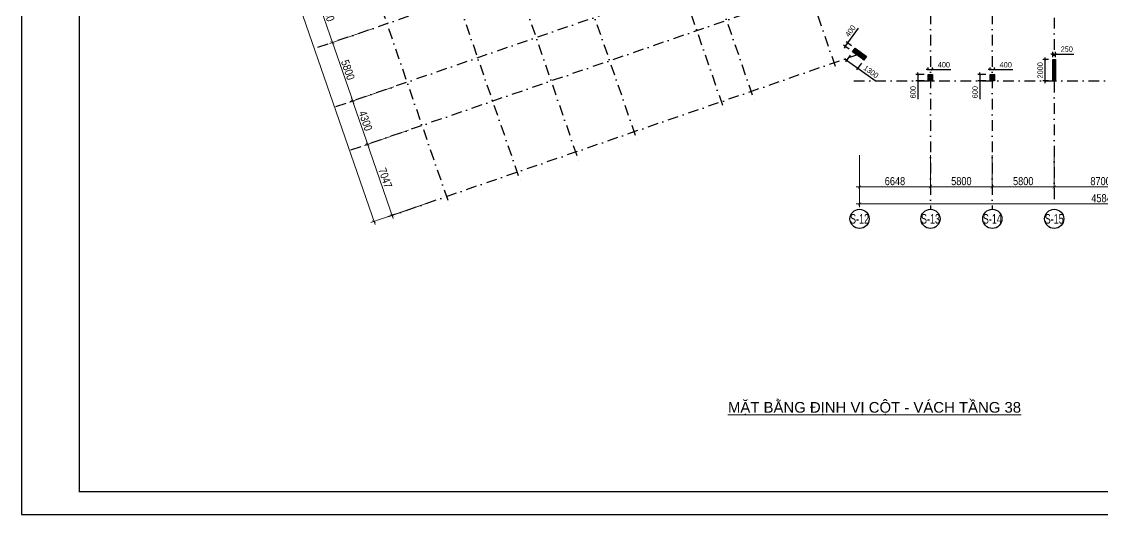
# Model space of a CAD drawing. Header units: millimetres. Extents: x 13965 to 1327256, y -72704 to 46237.
# Drawn here: x 789237 to 890544, y -72704 to -26497 of the extents above; entities that cross this region are included whole.
import ezdxf
from ezdxf.enums import TextEntityAlignment as Align

# ---------------------------------------------------------------- set-up
doc = ezdxf.new("R2010")
doc.units = ezdxf.units.MM
doc.header["$MEASUREMENT"] = 0
doc.linetypes.add('DASHDOT', pattern=[1, 0.5, -0.25, 0, -0.25])
doc.linetypes.add('DASHED', pattern=[4.5, 3, -1.5])
for name, color, linetype in [('AUDIT_I_220807103235-17', 50, 'Continuous'), ('ccu11-Dim', 8, 'Continuous'), ('ccu11-Khuat', 9, 'DASHED'), ('KC2-DIM', 251, 'Continuous'), ('KT-Dim', 8, 'Continuous'), ('KT-Luoi truc South Tower', 8, 'DASHDOT'), ('ST_MBDV Cot vach 220805$0$AUDIT_I_220805193045-5', 6, 'Continuous'), ('Xref_ST_MBDV Cot vach 30.7.2022|Xref_ST_MBDV Cot vach 30.7.2022|Xref_ST_MBDV Cot vach 30.7.2022|Xref_ST_MBDV Cot vach 30.7.2022|A-GRID-SYM', 50, 'Continuous')]:
    doc.layers.add(name, color=color, linetype=linetype)
for name, color, linetype, lineweight in [('KT-Kich thuoc', 159, 'Continuous', 18), ('KT-Net thay', 7, 'Continuous', 15), ('Xref_ST_MBDV Cot vach 30.7.2022|Xref_ST_MBDV Cot vach 30.7.2022|Xref_ST_MBDV Cot vach 30.7.2022|Xref_ST_MBDV Cot vach 30.7.2022|ccu12-Tencaukien', 9, 'Continuous', 15)]:
    doc.layers.add(name, color=color, linetype=linetype, lineweight=lineweight)
doc.styles.add('Arial', font='arial.ttf', dxfattribs={"width": 0.7})
doc.styles.add('Arial Narrow', font='ARIALN.TTF')
doc.styles.add('HBA-Text', font='GOTHIC.TTF')
doc.dimstyles.new('ccu12-200', dxfattribs={"dimscale": 200, "dimtxt": 2.5, "dimasz": 1, "dimexe": 1, "dimexo": 2, "dimgap": 1, "dimtad": 1, "dimdec": 0, "dimdsep": 46, "dimtxsty": 'Arial Narrow', "dimblk": 'ARCHTICK', "dimcen": -1, "dimdle": 1, "dimclrd": 256, "dimclre": 256, "dimclrt": 3, "dimadec": 0, "dimazin": 2, "dimtfac": 0.1, "dimtdec": 0, "dimtmove": 0, "dimatfit": 1, "dimldrblk": 'ARCHTICK', "dimfxl": 1, "dimtvp": 0.833333, "dimtolj": 1, "dimtzin": 12, "dimarcsym": 0})
doc.dimstyles.new('CCU_1-300', dxfattribs={"dimscale": 300, "dimtxt": 2.5, "dimasz": 1, "dimexe": 1, "dimexo": 2, "dimgap": 0.5, "dimtad": 1, "dimdec": 0, "dimdsep": 46, "dimtxsty": 'Arial Narrow', "dimblk": 'ARCHTICK', "dimcen": -1, "dimdle": 1, "dimclrd": 256, "dimclre": 256, "dimclrt": 3, "dimadec": 0, "dimazin": 2, "dimtfac": 0.1, "dimtdec": 0, "dimtix": 1, "dimtmove": 2, "dimatfit": 1, "dimfxl": 1, "dimtvp": 0.833333, "dimtolj": 1, "dimtzin": 12, "dimarcsym": 0})

# ---------------------------------------------------------------- blocks, each defined once
blk = doc.blocks.new('_ArchTick')
at = {"color": 0, "const_width": 0.15}
blk.add_lwpolyline([(-0.5, -0.5), (0.5, 0.5)], dxfattribs=at)
blk = doc.blocks.new('*D1047')
at = {"layer": 'Defpoints', "color": 0, "transparency": 16777216}
for p in [(-52171, 1204), (-6323, 1204), (-6323, -3959)]:
    blk.add_point(p, dxfattribs=at)
at = {"layer": 'KT-Kich thuoc', "lineweight": -2, "transparency": 16777216}
for p, q in [((-52171, 604), (-52171, -4259)), ((-6323, 604), (-6323, -4259)), ((-52471, -3959), (-6023, -3959))]:
    blk.add_line(p, q, dxfattribs=at)
at = {"layer": 'KT-Kich thuoc', "lineweight": -2, "transparency": 16777216, "xscale": 300, "yscale": 300, "zscale": 300, "rotation": 180}
blk.add_blockref('_ArchTick', (-52171, -3959), dxfattribs=at)
at = {"layer": 'KT-Kich thuoc', "lineweight": -2, "transparency": 16777216, "xscale": 300, "yscale": 300, "zscale": 300}
blk.add_blockref('_ArchTick', (-6323, -3959), dxfattribs=at)
at = {"layer": 'KT-Kich thuoc', "color": 3, "transparency": 16777216, "insert": (-29247, -3426), "char_height": 750, "attachment_point": 5, "style": 'Arial Narrow'}
blk.add_mtext('\\A1;45848', dxfattribs=at)
blk = doc.blocks.new('*D1049')
at = {"layer": 'Defpoints', "color": 0, "transparency": 16777216}
for p in [(-52171, 1204), (-45523, 1204, 0), (-45523, -2359)]:
    blk.add_point(p, dxfattribs=at)
at = {"layer": 'KT-Kich thuoc', "lineweight": -2, "transparency": 16777216}
for p, q in [((-52171, 604), (-52171, -2659)), ((-45523, 604), (-45523, -2659)), ((-52471, -2359), (-45223, -2359))]:
    blk.add_line(p, q, dxfattribs=at)
at = {"layer": 'KT-Kich thuoc', "lineweight": -2, "transparency": 16777216, "xscale": 300, "yscale": 300, "zscale": 300, "rotation": 180}
blk.add_blockref('_ArchTick', (-52171, -2359), dxfattribs=at)
at = {"layer": 'KT-Kich thuoc', "lineweight": -2, "transparency": 16777216, "xscale": 300, "yscale": 300, "zscale": 300}
blk.add_blockref('_ArchTick', (-45523, -2359), dxfattribs=at)
at = {"layer": 'KT-Kich thuoc', "color": 3, "transparency": 16777216, "insert": (-48847, -1826), "char_height": 750, "attachment_point": 5, "style": 'Arial Narrow'}
blk.add_mtext('\\A1;6648', dxfattribs=at)
blk = doc.blocks.new('*D1050')
at = {"layer": 'Defpoints', "color": 0, "transparency": 16777216}
for p in [(-110864, 40661, 0), (-91942, -3636), (-97678, -5616)]:
    blk.add_point(p, dxfattribs=at)
at = {"layer": 'KT-Kich thuoc', "lineweight": -2, "transparency": 16777216}
for p, q in [((-111431, 40465), (-113642, 39702)), ((-113456, 40083), (-97581, -5900)), ((-92509, -3831), (-97962, -5714))]:
    blk.add_line(p, q, dxfattribs=at)
at = {"layer": 'KT-Kich thuoc', "lineweight": -2, "transparency": 16777216, "xscale": 300, "yscale": 300, "zscale": 300}
for p, rotation in [((-113358, 39800), 109.0471379637702), ((-97678, -5616), 289.0471379637702)]:
    blk.add_blockref('_ArchTick', p, dxfattribs=dict(at, rotation=rotation))
at = {"layer": 'KT-Kich thuoc', "color": 3, "transparency": 16777216, "insert": (-105015, 17266), "char_height": 750, "attachment_point": 5, "rotation": 289.04714, "style": 'Arial Narrow'}
blk.add_mtext('\\A1;48047', dxfattribs=at)
blk = doc.blocks.new('*D1052')
at = {"layer": 'Defpoints', "color": 0, "transparency": 16777216}
for p in [(-99052, 18185, 0), (-97162, 12702, 0), (-101573, 11179)]:
    blk.add_point(p, dxfattribs=at)
at = {"layer": 'KT-Kich thuoc', "lineweight": -2, "transparency": 16777216}
for p, q in [((-99620, 17989), (-103749, 16564)), ((-103563, 16945), (-101475, 10896)), ((-97729, 12506), (-101856, 11081))]:
    blk.add_line(p, q, dxfattribs=at)
at = {"layer": 'KT-Kich thuoc', "lineweight": -2, "transparency": 16777216, "xscale": 300, "yscale": 300, "zscale": 300}
for p, rotation in [((-103466, 16662), 109.0471379637702), ((-101573, 11179), 289.0471379637702)]:
    blk.add_blockref('_ArchTick', p, dxfattribs=dict(at, rotation=rotation))
at = {"layer": 'KT-Kich thuoc', "color": 3, "transparency": 16777216, "insert": (-102015, 14094), "char_height": 750, "attachment_point": 5, "rotation": 289.04714, "style": 'Arial Narrow'}
blk.add_mtext('\\A1;5800', dxfattribs=at)
blk = doc.blocks.new('*D1053')
at = {"layer": 'Defpoints', "color": 0, "transparency": 16777216}
for p in [(-97162, 12702, 0), (-95267, 7220, 0), (-99682, 5696)]:
    blk.add_point(p, dxfattribs=at)
at = {"layer": 'KT-Kich thuoc', "lineweight": -2, "transparency": 16777216}
for p, q in [((-97729, 12506), (-101858, 11080)), ((-101673, 11462), (-99584, 5412)), ((-95834, 7024), (-99966, 5598))]:
    blk.add_line(p, q, dxfattribs=at)
at = {"layer": 'KT-Kich thuoc', "lineweight": -2, "transparency": 16777216, "xscale": 300, "yscale": 300, "zscale": 300}
for p, rotation in [((-101575, 11178), 109.0471379637702), ((-99682, 5696), 289.0471379637702)]:
    blk.add_blockref('_ArchTick', p, dxfattribs=dict(at, rotation=rotation))
at = {"layer": 'KT-Kich thuoc', "color": 3, "transparency": 16777216, "insert": (-100125, 8611), "char_height": 750, "attachment_point": 5, "rotation": 289.04714, "style": 'Arial Narrow'}
blk.add_mtext('\\A1;5800', dxfattribs=at)
blk = doc.blocks.new('*D1054')
at = {"layer": 'Defpoints', "color": 0, "transparency": 16777216}
for p in [(-95267, 7220, 0), (-93864, 3156, 0), (-98277, 1632)]:
    blk.add_point(p, dxfattribs=at)
at = {"layer": 'KT-Kich thuoc', "lineweight": -2, "transparency": 16777216}
for p, q in [((-95834, 7024), (-99963, 5599)), ((-99778, 5980), (-98179, 1348)), ((-94431, 2960), (-98560, 1534))]:
    blk.add_line(p, q, dxfattribs=at)
at = {"layer": 'KT-Kich thuoc', "lineweight": -2, "transparency": 16777216, "xscale": 300, "yscale": 300, "zscale": 300}
for p, rotation in [((-99680, 5697), 109.0471379637702), ((-98277, 1632), 289.0471379637702)]:
    blk.add_blockref('_ArchTick', p, dxfattribs=dict(at, rotation=rotation))
at = {"layer": 'KT-Kich thuoc', "color": 3, "transparency": 16777216, "insert": (-98475, 3838), "char_height": 750, "attachment_point": 5, "rotation": 289.04714, "style": 'Arial Narrow'}
blk.add_mtext('\\A1;4300', dxfattribs=at)
blk = doc.blocks.new('*D1055')
at = {"layer": 'Defpoints', "color": 0, "transparency": 16777216}
for p in [(-93864, 3156, 0), (-91564, -3505, 0), (-95977, -5029)]:
    blk.add_point(p, dxfattribs=at)
at = {"layer": 'KT-Kich thuoc', "lineweight": -2, "transparency": 16777216}
for p, q in [((-94431, 2960), (-98560, 1534)), ((-98375, 1916), (-95879, -5312)), ((-92131, -3701), (-96261, -5127))]:
    blk.add_line(p, q, dxfattribs=at)
at = {"layer": 'KT-Kich thuoc', "lineweight": -2, "transparency": 16777216, "xscale": 300, "yscale": 300, "zscale": 300}
for p, rotation in [((-98277, 1632), 109.0471379637702), ((-95977, -5029), 289.0471379637702)]:
    blk.add_blockref('_ArchTick', p, dxfattribs=dict(at, rotation=rotation))
at = {"layer": 'KT-Kich thuoc', "color": 3, "transparency": 16777216, "insert": (-96623, -1524), "char_height": 750, "attachment_point": 5, "rotation": 289.04714, "style": 'Arial Narrow'}
blk.add_mtext('\\A1;7047', dxfattribs=at)
blk = doc.blocks.new('*D1074')
at = {"layer": 'Defpoints', "color": 0, "transparency": 16777216}
for p in [(-45523, 1204, 0), (-39723, 1204), (-39723, -2359)]:
    blk.add_point(p, dxfattribs=at)
at = {"layer": 'KT-Kich thuoc', "lineweight": -2, "transparency": 16777216}
for p, q in [((-45523, 604), (-45523, -2659)), ((-39723, 604), (-39723, -2659)), ((-45823, -2359), (-39423, -2359))]:
    blk.add_line(p, q, dxfattribs=at)
at = {"layer": 'KT-Kich thuoc', "lineweight": -2, "transparency": 16777216, "xscale": 300, "yscale": 300, "zscale": 300, "rotation": 180}
blk.add_blockref('_ArchTick', (-45523, -2359), dxfattribs=at)
at = {"layer": 'KT-Kich thuoc', "lineweight": -2, "transparency": 16777216, "xscale": 300, "yscale": 300, "zscale": 300}
blk.add_blockref('_ArchTick', (-39723, -2359), dxfattribs=at)
at = {"layer": 'KT-Kich thuoc', "color": 3, "transparency": 16777216, "insert": (-42623, -1826), "char_height": 750, "attachment_point": 5, "style": 'Arial Narrow'}
blk.add_mtext('\\A1;5800', dxfattribs=at)
blk = doc.blocks.new('*D1075')
at = {"layer": 'Defpoints', "color": 0, "transparency": 16777216}
for p in [(-39723, 1204), (-33923, 1204), (-33923, -2359)]:
    blk.add_point(p, dxfattribs=at)
at = {"layer": 'KT-Kich thuoc', "lineweight": -2, "transparency": 16777216}
for p, q in [((-39723, 604), (-39723, -2659)), ((-33923, 604), (-33923, -2659)), ((-40023, -2359), (-33623, -2359))]:
    blk.add_line(p, q, dxfattribs=at)
at = {"layer": 'KT-Kich thuoc', "lineweight": -2, "transparency": 16777216, "xscale": 300, "yscale": 300, "zscale": 300, "rotation": 180}
blk.add_blockref('_ArchTick', (-39723, -2359), dxfattribs=at)
at = {"layer": 'KT-Kich thuoc', "lineweight": -2, "transparency": 16777216, "xscale": 300, "yscale": 300, "zscale": 300}
blk.add_blockref('_ArchTick', (-33923, -2359), dxfattribs=at)
at = {"layer": 'KT-Kich thuoc', "color": 3, "transparency": 16777216, "insert": (-36823, -1826), "char_height": 750, "attachment_point": 5, "style": 'Arial Narrow'}
blk.add_mtext('\\A1;5800', dxfattribs=at)
blk = doc.blocks.new('*D1076')
at = {"layer": 'Defpoints', "color": 0, "transparency": 16777216}
for p in [(-33923, 1204), (-25223, 1204), (-25223, -2359)]:
    blk.add_point(p, dxfattribs=at)
at = {"layer": 'KT-Kich thuoc', "lineweight": -2, "transparency": 16777216}
for p, q in [((-33923, 604), (-33923, -2659)), ((-25223, 604), (-25223, -2659)), ((-34223, -2359), (-24923, -2359))]:
    blk.add_line(p, q, dxfattribs=at)
at = {"layer": 'KT-Kich thuoc', "lineweight": -2, "transparency": 16777216, "xscale": 300, "yscale": 300, "zscale": 300, "rotation": 180}
blk.add_blockref('_ArchTick', (-33923, -2359), dxfattribs=at)
at = {"layer": 'KT-Kich thuoc', "lineweight": -2, "transparency": 16777216, "xscale": 300, "yscale": 300, "zscale": 300}
blk.add_blockref('_ArchTick', (-25223, -2359), dxfattribs=at)
at = {"layer": 'KT-Kich thuoc', "color": 3, "transparency": 16777216, "insert": (-29573, -1826), "char_height": 750, "attachment_point": 5, "style": 'Arial Narrow'}
blk.add_mtext('\\A1;8700', dxfattribs=at)
blk = doc.blocks.new('GRID-SYM-flat-73')
at = {"layer": 'Xref_ST_MBDV Cot vach 30.7.2022|Xref_ST_MBDV Cot vach 30.7.2022|Xref_ST_MBDV Cot vach 30.7.2022|Xref_ST_MBDV Cot vach 30.7.2022|A-GRID-SYM'}
blk.add_circle((0, 0, 0), 900, dxfattribs=at)
at = {"layer": 'Xref_ST_MBDV Cot vach 30.7.2022|Xref_ST_MBDV Cot vach 30.7.2022|Xref_ST_MBDV Cot vach 30.7.2022|Xref_ST_MBDV Cot vach 30.7.2022|A-GRID-SYM', "style": 'HBA-Text'}
blk.add_attdef('GRID', text='', height=900, rotation=359.63025, dxfattribs=at).set_placement((0, 0, 0), align=Align.MIDDLE_CENTER)
blk = doc.blocks.new('Khung ten_A1', base_point=(-3406704, 253379))
at = {"layer": 'Defpoints', "color": 1}
blk.add_lwpolyline([(84100, 0), (84100, 59471), (0, 59471), (0, 0)], close=True, dxfattribs=at)
at = {"layer": 'KT-Net thay', "const_width": 60}
blk.add_lwpolyline([(2700, 1071), (83100, 1071), (83100, 58471), (2700, 58471)], close=True, dxfattribs=at)
blk = doc.blocks.new('*D779')
at = {"layer": 'Defpoints', "color": 0, "transparency": 16777216}
for p in [(866675, -28502), (867133, -29323, 0), (867366, -28998, 0)]:
    blk.add_point(p, dxfattribs=at)
at = {"layer": 'KC2-DIM', "lineweight": -2, "transparency": 16777216}
for p, q in [((866675, -28502), (867678, -27104)), ((866808, -29090), (866280, -28711)), ((866442, -28828), (866326, -28990)), ((866442, -28828), (866675, -28502)), ((867041, -28765), (866513, -28386))]:
    blk.add_line(p, q, dxfattribs=at)
at = {"layer": 'KC2-DIM', "lineweight": -2, "transparency": 16777216, "xscale": 200, "yscale": 200, "zscale": 200}
for p, rotation in [((866675, -28502), 234.3594182244875), ((866442, -28828), 54.35941822448752)]:
    blk.add_blockref('_ArchTick', p, dxfattribs=dict(at, rotation=rotation))
at = {"layer": 'KC2-DIM', "color": 3, "transparency": 16777216, "insert": (866923, -27375), "char_height": 500, "attachment_point": 5, "rotation": 54.35942, "style": 'Arial Narrow'}
blk.add_mtext('\\A1;400', dxfattribs=at)
blk = doc.blocks.new('*D780')
at = {"layer": 'Defpoints', "color": 0, "transparency": 16777216}
for p in [(867133, -29323, 0), (868189, -30080, 0), (867622, -30871)]:
    blk.add_point(p, dxfattribs=at)
at = {"layer": 'KC2-DIM', "lineweight": -2, "transparency": 16777216}
for p, q in [((866566, -30113), (866403, -29997)), ((866900, -29648), (866449, -30276)), ((866566, -30113), (867622, -30871)), ((867956, -30405), (867506, -31033)), ((867622, -30871), (869235, -32027))]:
    blk.add_line(p, q, dxfattribs=at)
at = {"layer": 'KC2-DIM', "lineweight": -2, "transparency": 16777216, "xscale": 200, "yscale": 200, "zscale": 200}
for p, rotation in [((866566, -30113), 324.3594182244875), ((867622, -30871), 144.3594182244875)]:
    blk.add_blockref('_ArchTick', p, dxfattribs=dict(at, rotation=rotation))
at = {"layer": 'KC2-DIM', "color": 3, "transparency": 16777216, "insert": (868857, -31196), "char_height": 500, "attachment_point": 5, "rotation": 324.35942, "style": 'Arial Narrow'}
blk.add_mtext('\\A1;1300', dxfattribs=at)
blk = doc.blocks.new('*D784')
at = {"layer": 'Defpoints', "color": 0, "transparency": 16777216}
for p in [(873259, -32064), (874225, -31464, 0), (874225, -32064, 0)]:
    blk.add_point(p, dxfattribs=at)
at = {"layer": 'KC2-DIM', "lineweight": -2, "transparency": 16777216}
for p, q in [((873259, -31464), (873259, -31264)), ((873825, -31464), (873059, -31464)), ((873825, -32064), (873059, -32064)), ((873259, -31464), (873259, -32064)), ((873259, -32064), (873259, -33771))]:
    blk.add_line(p, q, dxfattribs=at)
at = {"layer": 'KC2-DIM', "lineweight": -2, "transparency": 16777216, "xscale": 200, "yscale": 200, "zscale": 200}
for p, rotation in [((873259, -31464), 270), ((873259, -32064), 90)]:
    blk.add_blockref('_ArchTick', p, dxfattribs=dict(at, rotation=rotation))
at = {"layer": 'KC2-DIM', "color": 3, "transparency": 16777216, "insert": (872804, -33117), "char_height": 500, "attachment_point": 5, "rotation": 90, "style": 'Arial Narrow'}
blk.add_mtext('\\A1;600', dxfattribs=at)
blk = doc.blocks.new('*D783')
at = {"layer": 'Defpoints', "color": 0, "transparency": 16777216}
for p in [(874625, -30998), (874225, -31464, 0), (874625, -31464, 0)]:
    blk.add_point(p, dxfattribs=at)
at = {"layer": 'KC2-DIM', "lineweight": -2, "transparency": 16777216}
for p, q in [((874225, -30998), (874025, -30998)), ((874225, -31064), (874225, -30798)), ((874225, -30998), (874625, -30998)), ((874625, -31064), (874625, -30798)), ((874625, -30998), (876346, -30998))]:
    blk.add_line(p, q, dxfattribs=at)
at = {"layer": 'KC2-DIM', "lineweight": -2, "transparency": 16777216, "xscale": 200, "yscale": 200, "zscale": 200}
blk.add_blockref('_ArchTick', (874225, -30998), dxfattribs=at)
at = {"layer": 'KC2-DIM', "lineweight": -2, "transparency": 16777216, "xscale": 200, "yscale": 200, "zscale": 200, "rotation": 180}
blk.add_blockref('_ArchTick', (874625, -30998), dxfattribs=at)
at = {"layer": 'KC2-DIM', "color": 3, "transparency": 16777216, "insert": (875686, -30543), "char_height": 500, "attachment_point": 5, "style": 'Arial Narrow'}
blk.add_mtext('\\A1;400', dxfattribs=at)
blk = doc.blocks.new('*D786')
at = {"layer": 'Defpoints', "color": 0, "transparency": 16777216}
for p in [(879059, -32064), (880025, -31464, 0), (880025, -32064, 0)]:
    blk.add_point(p, dxfattribs=at)
at = {"layer": 'KC2-DIM', "lineweight": -2, "transparency": 16777216}
for p, q in [((879059, -31464), (879059, -31264)), ((879625, -31464), (878859, -31464)), ((879625, -32064), (878859, -32064)), ((879059, -31464), (879059, -32064)), ((879059, -32064), (879059, -33771))]:
    blk.add_line(p, q, dxfattribs=at)
at = {"layer": 'KC2-DIM', "lineweight": -2, "transparency": 16777216, "xscale": 200, "yscale": 200, "zscale": 200}
for p, rotation in [((879059, -31464), 270), ((879059, -32064), 90)]:
    blk.add_blockref('_ArchTick', p, dxfattribs=dict(at, rotation=rotation))
at = {"layer": 'KC2-DIM', "color": 3, "transparency": 16777216, "insert": (878604, -33117), "char_height": 500, "attachment_point": 5, "rotation": 90, "style": 'Arial Narrow'}
blk.add_mtext('\\A1;600', dxfattribs=at)
blk = doc.blocks.new('*D785')
at = {"layer": 'Defpoints', "color": 0, "transparency": 16777216}
for p in [(880425, -30998), (880025, -31464, 0), (880425, -31464, 0)]:
    blk.add_point(p, dxfattribs=at)
at = {"layer": 'KC2-DIM', "lineweight": -2, "transparency": 16777216}
for p, q in [((880025, -30998), (879825, -30998)), ((880025, -31064), (880025, -30798)), ((880025, -30998), (880425, -30998)), ((880425, -31064), (880425, -30798)), ((880425, -30998), (882146, -30998))]:
    blk.add_line(p, q, dxfattribs=at)
at = {"layer": 'KC2-DIM', "lineweight": -2, "transparency": 16777216, "xscale": 200, "yscale": 200, "zscale": 200}
blk.add_blockref('_ArchTick', (880025, -30998), dxfattribs=at)
at = {"layer": 'KC2-DIM', "lineweight": -2, "transparency": 16777216, "xscale": 200, "yscale": 200, "zscale": 200, "rotation": 180}
blk.add_blockref('_ArchTick', (880425, -30998), dxfattribs=at)
at = {"layer": 'KC2-DIM', "color": 3, "transparency": 16777216, "insert": (881486, -30543), "char_height": 500, "attachment_point": 5, "style": 'Arial Narrow'}
blk.add_mtext('\\A1;400', dxfattribs=at)
blk = doc.blocks.new('*D793')
at = {"layer": 'Defpoints', "color": 0, "transparency": 16777216}
for p in [(885167, -30064), (885900, -30064, 0), (885900, -32064, 0)]:
    blk.add_point(p, dxfattribs=at)
at = {"layer": 'KC2-DIM', "lineweight": -2, "transparency": 16777216}
for p, q in [((885500, -30064), (884967, -30064)), ((885167, -32264), (885167, -29864)), ((885500, -32064), (884967, -32064))]:
    blk.add_line(p, q, dxfattribs=at)
at = {"layer": 'KC2-DIM', "lineweight": -2, "transparency": 16777216, "xscale": 200, "yscale": 200, "zscale": 200}
for p, rotation in [((885167, -30064), 90), ((885167, -32064), 270)]:
    blk.add_blockref('_ArchTick', p, dxfattribs=dict(at, rotation=rotation))
at = {"layer": 'KC2-DIM', "color": 3, "transparency": 16777216, "insert": (884712, -31064), "char_height": 500, "attachment_point": 5, "rotation": 90, "style": 'Arial Narrow'}
blk.add_mtext('\\A1;2000', dxfattribs=at)
blk = doc.blocks.new('*D794')
at = {"layer": 'Defpoints', "color": 0, "transparency": 16777216}
for p in [(885900, -30224, 0), (886150, -29538), (886150, -30224, 0)]:
    blk.add_point(p, dxfattribs=at)
at = {"layer": 'KC2-DIM', "lineweight": -2, "transparency": 16777216}
for p, q in [((885900, -29824), (885900, -29338)), ((886150, -29824), (886150, -29338)), ((885900, -29538), (885700, -29538)), ((885900, -29538), (886150, -29538)), ((886150, -29538), (887862, -29538))]:
    blk.add_line(p, q, dxfattribs=at)
at = {"layer": 'KC2-DIM', "lineweight": -2, "transparency": 16777216, "xscale": 200, "yscale": 200, "zscale": 200}
blk.add_blockref('_ArchTick', (885900, -29538), dxfattribs=at)
at = {"layer": 'KC2-DIM', "lineweight": -2, "transparency": 16777216, "xscale": 200, "yscale": 200, "zscale": 200, "rotation": 180}
blk.add_blockref('_ArchTick', (886150, -29538), dxfattribs=at)
at = {"layer": 'KC2-DIM', "color": 3, "transparency": 16777216, "insert": (887206, -29083), "char_height": 500, "attachment_point": 5, "style": 'Arial Narrow'}
blk.add_mtext('\\A1;250', dxfattribs=at)
blk = doc.blocks.new('*U75')
h = blk.add_hatch()
h.set_pattern_fill('VATLIEU04', color=250, scale=40, style=0, pattern_type=2)
h.set_pattern_definition([(50, (-550, 1350), (286.904, -25.1), [30, -330]), (355, (-550, 1350), (-55.5, 300.877), [24, -264]), (100.451, (-526.1, 1347.9), (231.404, 275.776), [25.496, -280.457]), (46.184, (-550, 1430), (426.896, -66.21), [45, -495]), (96.636, (-514.43, 1424.5), (373.865, 389.65), [38.244, -420.685]), (351.184, (-550, 1430), (373.86, 389.65), [36, -396]), (21, (-510, 1410), (238.763, -161.048), [30, -330]), (326, (-510, 1410), (97.326, 290.06), [24, -264]), (71.451, (-490.1, 1396.58), (336.09, 129.012), [25.496, -280.457]), (37.5, (-550, 1350), (4.864, 133.1575), [0, -260.8, 0, -268, 0, -265]), (7.5, (-550, 1350), (105.228, 157.765), [0, -152.8, 0, -254.8, 0, -101]), (327.5, (-639.2, 1350), (213.529, -9.022), [0, -100, 0, -312, 0, -414]), (317.5, (-679.2, 1350), (233.274, 40.042), [0, -130, 0, -207.2, 0, -294]), (45, (-550, 1350), (-120.208, 120.208), []), (45, (-550, 1399), (-120.208, 120.208), [])])
h.paths.add_polyline_path([(-475, -475), (-75, -475), (-75, 825), (-475, 825)])
at = {"color": 6, "ltscale": 0.25}
blk.add_lwpolyline([(-475, -475), (-75, -475), (-75, 825), (-475, 825)], close=True, dxfattribs=at)
at = {"layer": 'Defpoints', "linetype": 'ByBlock', "ltscale": 30}
for p, q in [((-75, -475), (-475, 825)), ((-475, -475), (-75, 825))]:
    blk.add_line(p, q, dxfattribs=at)
blk = doc.blocks.new('*U57')
h = blk.add_hatch()
h.set_pattern_fill('VATLIEU04', color=250, scale=40, style=0, pattern_type=2)
h.set_pattern_definition([(50, (-550, 650), (286.904, -25.1), [30, -330]), (355, (-550, 650), (-55.5, 300.88), [24, -264]), (100.451, (-526.1, 647.9), (231.404, 275.776), [25.496, -280.457]), (46.184, (-550, 730), (426.9, -66.21), [45, -495]), (96.636, (-514.43, 724.5), (373.87, 389.65), [38.24, -420.69]), (351.184, (-550, 730), (373.86, 389.65), [36, -396]), (21, (-510, 710), (238.763, -161.048), [30, -330]), (326, (-510, 710), (97.326, 290.06), [24, -264]), (71.451, (-490.1, 696.58), (336.09, 129.01), [25.496, -280.457]), (37.5, (-550, 650), (4.864, 133.1575), [0, -260.8, 0, -268, 0, -265]), (7.5, (-550, 650), (105.228, 157.765), [0, -152.8, 0, -254.8, 0, -101]), (327.5, (-639.2, 650), (213.529, -9.022), [0, -100, 0, -312, 0, -414]), (317.5, (-679.2, 650), (233.274, 40.042), [0, -130, 0, -207.2, 0, -294]), (45, (-550, 650), (-120.208, 120.208), []), (45, (-550, 699), (-120.208, 120.208), [])])
h.paths.add_polyline_path([(-475, -475), (-75, -475), (-75, 125), (-475, 125)])
at = {"color": 6, "ltscale": 0.25}
blk.add_lwpolyline([(-475, -475), (-75, -475), (-75, 125), (-475, 125)], close=True, dxfattribs=at)
at = {"layer": 'Defpoints', "linetype": 'ByBlock', "ltscale": 30}
for p, q in [((-75, -475), (-475, 125)), ((-475, -475), (-75, 125))]:
    blk.add_line(p, q, dxfattribs=at)
blk = doc.blocks.new('*U74')
h = blk.add_hatch()
h.set_pattern_fill('VATLIEU04', color=250, scale=40, style=0, pattern_type=2)
h.set_pattern_definition([(50, (-700, 2050), (286.904, -25.1), [30, -330]), (355, (-700, 2050), (-55.5, 300.877), [24, -264]), (100.451, (-676.1, 2047.9), (231.404, 275.776), [25.496, -280.457]), (46.184, (-700, 2130), (426.896, -66.208), [45, -495]), (96.636, (-664.43, 2124.5), (373.865, 389.65), [38.244, -420.685]), (351.184, (-700, 2130), (373.865, 389.65), [36, -396]), (21, (-660, 2110), (238.763, -161.048), [30, -330]), (326, (-660, 2110), (97.326, 290.06), [24, -264]), (71.451, (-640.1, 2096.58), (336.09, 129.012), [25.496, -280.457]), (37.5, (-700, 2050), (4.864, 133.1575), [0, -260.8, 0, -268, 0, -265]), (7.5, (-700, 2050), (105.228, 157.765), [0, -152.8, 0, -254.8, 0, -101]), (327.5, (-789.2, 2050), (213.529, -9.022), [0, -100, 0, -312, 0, -414]), (317.5, (-829.2, 2050), (233.274, 40.042), [0, -130, 0, -207.2, 0, -294]), (45, (-700, 2050), (-120.208, 120.208), []), (45, (-700, 2099), (-120.208, 120.208), [])])
h.paths.add_polyline_path([(-475, -475), (-225, -475), (-225, 1525), (-475, 1525)])
at = {"color": 6, "ltscale": 0.25}
blk.add_lwpolyline([(-475, -475), (-225, -475), (-225, 1525), (-475, 1525)], close=True, dxfattribs=at)
at = {"layer": 'Defpoints', "linetype": 'ByBlock', "ltscale": 30}
for p, q in [((-225, -475), (-475, 1525)), ((-475, -475), (-225, 1525))]:
    blk.add_line(p, q, dxfattribs=at)
blk = doc.blocks.new('MBCV-T38')
at = {"layer": 'ST_MBDV Cot vach 220805$0$AUDIT_I_220805193045-5', "linetype": 'ByBlock', "xscale": -1}
for name, p, rotation in [('*U75', (-7679, -19423, 0), 54.35941822448696), ('*U74', (10237, -21147, 0), 359.9999999999985), ('*U57', (-1288, -21147, 0), 359.9999999999985), ('*U57', (4512, -21147, 0), 359.9999999999985)]:
    blk.add_blockref(name, p, dxfattribs=dict(at, rotation=rotation))
blk = doc.blocks.new('Asix South Tower')
at = {"layer": 'KT-Luoi truc South Tower', "ltscale": 2000}
for p, q in [((-72397.8, 60940.8), (-54232.5, 8325.6)), ((-80172.4, 58256.6), (-62007.1, 5641.4)), ((-82960.9, 57293.9), (-64795.6, 4678.7)), ((-91137.3, 54471), (-72972, 1855.8)), ((-96619.8, 52578.2), (-78454.5, -37)), ((-102102.2, 50685.3), (-83937, -1929.8)), ((-108719, 48400.9), (-90553.7, -4214.3)), ((-33923, 33491.9), (-33923, -4459.1)), ((-37735.1, 33218.9), (-103274.2, 10591.7)), ((-45523, 29903.8), (-45523, -4459.1)), ((-39723, 29903.8), (-39723, -4459.1)), ((-47391.3, 23749.2), (-101381.4, 5109.2)), ((-45988, 19684.6), (-99978.1, 1044.6)), ((-52170.8, 10095.3), (-96381.5, -5168.4)), ((-52698.1, 7570.4), (10118.8, 7570.4))]:
    blk.add_line(p, q, dxfattribs=at)
at = {"layer": 'KT-Dim'}
ref = blk.add_blockref('GRID-SYM-flat-73', (-52165.7, -5359.1, 0), dxfattribs=dict(at, rotation=0.325197994598278))
ref.add_attrib('GRID', 'S-12', dxfattribs={"layer": 'AUDIT_I_220807103235-17', "height": 900, "style": 'HBA-Text', "width": 0.7}).set_placement((-52165.7, -5359.1, 0), align=Align.MIDDLE_CENTER)
ref = blk.add_blockref('GRID-SYM-flat-73', (-45517.9, -5359.1, 0), dxfattribs=dict(at, rotation=0.325197994598278))
ref.add_attrib('GRID', 'S-13', dxfattribs={"layer": 'AUDIT_I_220807103235-17', "height": 900, "style": 'HBA-Text', "width": 0.7}).set_placement((-45517.9, -5359.1, 0), align=Align.MIDDLE_CENTER)
ref = blk.add_blockref('GRID-SYM-flat-73', (-39717.9, -5359.1, 0), dxfattribs=dict(at, rotation=0.325197994598278))
ref.add_attrib('GRID', 'S-14', dxfattribs={"layer": 'AUDIT_I_220807103235-17', "height": 900, "style": 'HBA-Text', "width": 0.7}).set_placement((-39717.9, -5359.1, 0), align=Align.MIDDLE_CENTER)
ref = blk.add_blockref('GRID-SYM-flat-73', (-33917.9, -5359.1, 0), dxfattribs=dict(at, rotation=0.325197994598278))
ref.add_attrib('GRID', 'S-15', dxfattribs={"layer": 'AUDIT_I_220807103235-17', "height": 900, "style": 'HBA-Text', "width": 0.7}).set_placement((-33917.9, -5359.1, 0), align=Align.MIDDLE_CENTER)
at = {"layer": 'KT-Kich thuoc'}
for base, p1, p2, picture, middle in [((-97678.5, -5616.2), (-110863.9, 40661.1, 0), (-91942.1, -3635.7), '*D1050', (-105014.6, 17265.8)), ((-101572.7, 11179.1), (-99052.5, 18185.1, 0), (-97161.7, 12702, 0), '*D1052', (-102015.4, 14094.2)), ((-99682, 5695.9), (-97161.7, 12702, 0), (-95266.9, 7220.2, 0), '*D1053', (-100124.6, 8611.1)), ((-98276.6, 1632.1), (-95266.9, 7220.2, 0), (-93863.6, 3155.6, 0), '*D1054', (-98474.5, 3838.3)), ((-95977.0017, -5028.7291), (-93863.5908, 3155.6426, 0.0001), (-91563.9698, -3505.1381, 0.0001), '*D1055', (-96623.0606, -1524.4195))]:
    dim = blk.add_linear_dim(base=base, p1=p1, p2=p2, angle=109.047138, dimstyle='CCU_1-300', dxfattribs=at)
    dim.commit()
    dim.dimension.update_dxf_attribs({"geometry": picture, "text_midpoint": middle})
for base, p1, p2, picture, middle in [((-6323, -3959.1), (-52170.8, 1204.1), (-6323, 1204.1), '*D1047', (-29246.9, -3426.2)), ((-45523, -2359.1), (-52170.8, 1204.1), (-45523, 1204.1, 0), '*D1049', (-48846.9, -1826.2)), ((-39723, -2359.1), (-45523, 1204.1, 0), (-39723, 1204.1), '*D1074', (-42623, -1826.2)), ((-33923, -2359.1), (-39723, 1204.1), (-33923, 1204.1), '*D1075', (-36823, -1826.2)), ((-25223, -2359.1), (-33923, 1204.1), (-25223, 1204.1), '*D1076', (-29573, -1826.2))]:
    dim = blk.add_linear_dim(base=base, p1=p1, p2=p2, dimstyle='CCU_1-300', dxfattribs=at)
    dim.commit()
    dim.dimension.update_dxf_attribs({"geometry": picture, "text_midpoint": middle})

msp = doc.modelspace()

# ---------------------------------------------------------------- block references
at = {"layer": 'ccu11-Dim', "xscale": 2.000000000621877, "yscale": 2.000000000621877, "zscale": 2.000000000621877}
msp.add_blockref('Khung ten_A1', (-6024171.3, 434054.5), dxfattribs=at)
at = {"layer": 'ccu11-Khuat'}
msp.add_blockref('MBCV-T38', (875438.3, -10441.7, 0), dxfattribs=at)
at = {"layer": 'KT-Kich thuoc'}
msp.add_blockref('Asix South Tower', (919947.9, -39634.4), dxfattribs=at)

# ---------------------------------------------------------------- texts
at = {"layer": 'Xref_ST_MBDV Cot vach 30.7.2022|Xref_ST_MBDV Cot vach 30.7.2022|Xref_ST_MBDV Cot vach 30.7.2022|Xref_ST_MBDV Cot vach 30.7.2022|ccu12-Tencaukien', "color": 31, "style": 'Arial'}
msp.add_text('%%UMẶT BẰNG ĐỊNH VỊ CỘT - VÁCH TẦNG 38', height=1000, dxfattribs=at).set_placement((869184.4, -63167.5, 0.1), align=Align.CENTER)

# ---------------------------------------------------------------- dimensions: what is measured, and where the dimension line sits
at = {"layer": 'KC2-DIM'}
for p2, distance, picture, middle in [((867365.8, -28997.6, 0), 849.7, '*D779', (866923.1, -27375.4)), ((868189.2, -30080.2, 0), -972.8, '*D780', (868856.5, -31195.5))]:
    dim = msp.add_aligned_dim(p1=(867132.7, -29322.7, 0), p2=p2, distance=distance, dimstyle='ccu12-200', dxfattribs=at)
    dim.commit()
    dim.dimension.update_dxf_attribs({"geometry": picture, "text_midpoint": middle})
for base, p1, p2, picture, middle in [((886150.2, -29537.8), (885900.2, -30224.2, 0), (886150.2, -30224.2, 0), '*D794', (887205.9, -29082.5)), ((874625.2, -30997.9), (874225.2, -31463.8, 0), (874625.2, -31463.8, 0), '*D783', (875685.7, -30542.6)), ((880425.2, -30997.9), (880025.2, -31463.8, 0), (880425.2, -31463.8, 0), '*D785', (881485.7, -30542.6))]:
    dim = msp.add_linear_dim(base=base, p1=p1, p2=p2, dimstyle='ccu12-200', dxfattribs=at)
    dim.commit()
    dim.dimension.update_dxf_attribs({"geometry": picture, "text_midpoint": middle})
for base, p1, p2, picture, middle in [((885167.2, -30063.8), (885900.2, -32063.8, 0), (885900.2, -30063.8, 0), '*D793', (884711.9, -31063.8)), ((873259.1, -32063.8), (874225.2, -31463.8, 0), (874225.2, -32063.8, 0), '*D784', (872803.8, -33117.2)), ((879059.1, -32063.8), (880025.2, -31463.8, 0), (880025.2, -32063.8, 0), '*D786', (878603.8, -33117.2))]:
    dim = msp.add_linear_dim(base=base, p1=p1, p2=p2, angle=90, dimstyle='ccu12-200', dxfattribs=at)
    dim.commit()
    dim.dimension.update_dxf_attribs({"geometry": picture, "text_midpoint": middle})

doc.saveas('drawing.dxf')
